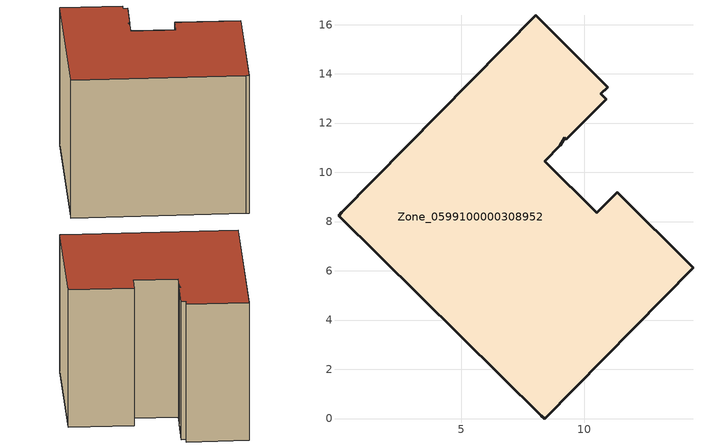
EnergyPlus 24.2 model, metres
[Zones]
Zone_0599100000308952
 floor ground (C_G): 10.96,13.46 10.67,13.19 10.88,12.96 9.27,11.34 9.22,11.4 9.03,11.09 8.4,10.46 10.5,8.36 11.34,9.2 14.42,6.13 8.39,0 8.25,0.11 0.02,8.23 0.16,8.37 8.03,16.37 z0
 wall outside (C_F): 8.39,0 14.42,6.13 11.34,9.2 10.5,8.36 8.4,10.46 9.03,11.09 9.22,11.4 9.27,11.34 10.88,12.96 10.67,13.19 10.96,13.46 8.03,16.37 0.16,8.37 0.02,8.23 8.25,0.11 8.39,0 z0:9.98
 roof outside (C_R): 10.67,13.19 10.96,13.46 8.03,16.37 0.16,8.37 0.02,8.23 8.25,0.11 8.39,0 14.42,6.13 11.34,9.2 10.5,8.36 8.4,10.46 9.03,11.09 9.22,11.4 9.27,11.34 10.88,12.96 z9.98
[BUILDING]
Pand.0599100000308952: North Axis=0; Terrain=City; Loads Convergence Tolerance Value=0.04; Temperature Convergence Tolerance Value=0.4; Solar Distribution=FullExterior; Maximum Number of Warmup Days=25; Minimum Number of Warmup Days=1
[Site:Location]
Rotterdam.The.Hague.AP_ZH_NLD Design_Conditions: Latitude=51.96; Longitude=4.45; Time Zone=1; Elevation=-4.5
[SITE:GROUNDTEMPERATURE:BUILDINGSURFACE]
18, 18, 18, 18, 18, 18, 18, 18, 18, 18, 18, 18
[MATERIAL] Thermal Absorptance=0.9; Solar Absorptance=0.7; Visible Absorptance=0.7
Name | Roughness | Thickness | Conductivity | Density | Specific Heat
G.TI.1946 | MediumSmooth | 0.15 | 1 | 540 | 1210
F.TI.1946 | Rough | 0.3 | 0.857143 | 1920 | 840
R.TI.1946 | MediumRough | 0.2 | 0.1 | 1500 | 1000
[CONSTRUCTION]
C_G: G.TI.1946
C_F: F.TI.1946
C_R: R.TI.1946
[ZONE]
Zone_0599100000308952: Type=1; Multiplier=1; Ceiling Height=Autocalculate; Volume=Autocalculate; Floor Area=autocalculate; Part of Total Floor Area=Yes
[ZONEINFILTRATION:DESIGNFLOWRATE]
Infil_Zone_0599100000308952: Zone or ZoneList or Space or SpaceList=Zone_0599100000308952; Schedule=AlwaysOn; Design Flow Rate Calculation Method=Flow/Area; Flow Rate per Floor Area=0.003; Constant Term Coefficient=1; Temperature Term Coefficient=0; Velocity Term Coefficient=0; Velocity Squared Term Coefficient=0
[HVACTEMPLATE:ZONE:IDEALLOADSAIRSYSTEM]
Zone_0599100000308952: Maximum Heating Supply Air Temperature=50; Minimum Cooling Supply Air Temperature=13; Maximum Heating Supply Air Humidity Ratio=0.0156; Minimum Cooling Supply Air Humidity Ratio=0.0077; Heating Limit=NoLimit; Cooling Limit=NoLimit; Dehumidification Control Type=ConstantSensibleHeatRatio; Cooling Sensible Heat Ratio=0.7; Dehumidification Setpoint=60; Humidification Control Type=None; Humidification Setpoint=30; Outdoor Air Method=None; Outdoor Air Flow Rate per Person=0.00944; Outdoor Air Flow Rate per Zone Floor Area=0; Outdoor Air Flow Rate per Zone=0; Demand Controlled Ventilation Type=None; Outdoor Air Economizer Type=NoEconomizer; Heat Recovery Type=None; Sensible Heat Recovery Effectiveness=0.7; Latent Heat Recovery Effectiveness=0.65
[ZONECONTROL:THERMOSTAT]
ThermostatControl_Zone_0599100000308952: Zone or ZoneList=Zone_0599100000308952; Control Type Schedule=DualSetpointControlType; Control 1=Thermostat_Zone_0599100000308952; Temperature Difference Between Cutout And Setpoint=0
[THERMOSTATSETPOINT:DUALSETPOINT]
Thermostat_Zone_0599100000308952: Heating Setpoint Temperature Schedule=HeatingSetpoint_Zone_0599100000308952; Cooling Setpoint Temperature Schedule=CoolingSetpoint_Zone_0599100000308952
[SCHEDULE:COMPACT]
HeatingSetpoint_Zone_0599100000308952: Through: 12/31, For: AllDays, Until: 24:00, 21
CoolingSetpoint_Zone_0599100000308952: Through: 12/31, For: AllDays, Until: 24:00, 24
DualSetpointControlType: Through: 12/31, For: AllDays, Until: 24:00, 4
AlwaysOn: Through: 12/31, For: AllDays, Until: 24:00, 1
